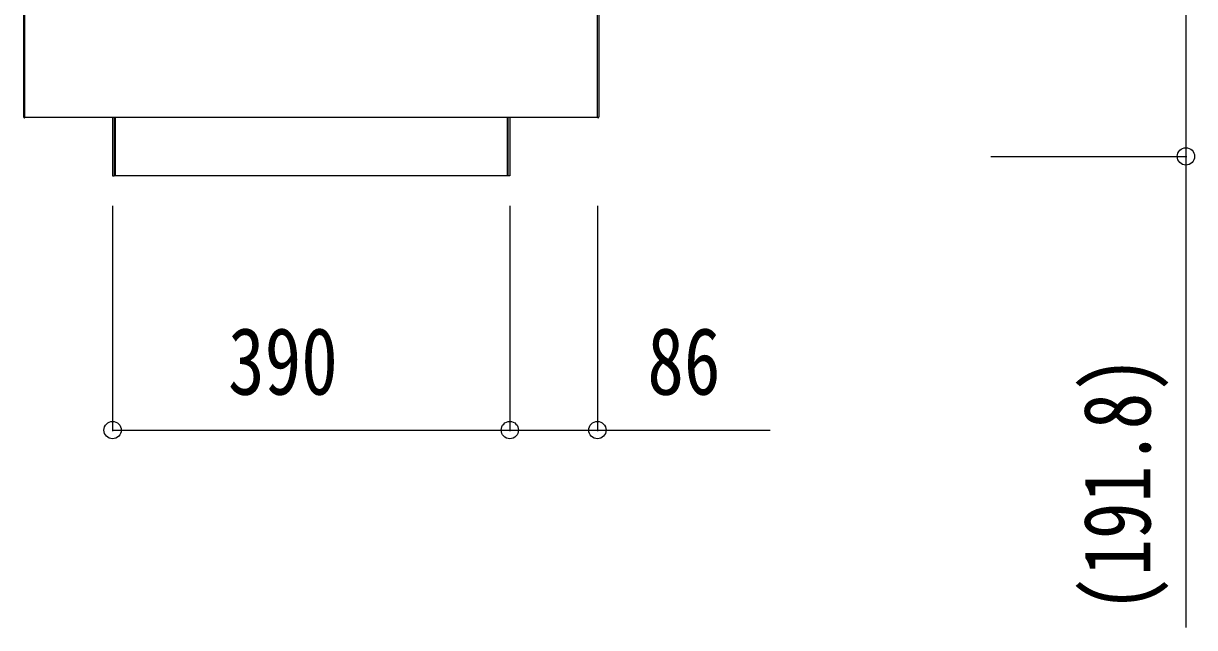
# Model space of a CAD drawing. Units: millimetres, scale not verified. Extents: x -8410 to 8410, y -5940 to 5940.
# Drawn here: x 1504 to 2653, y 1557 to 2150 of the extents above; entities that cross this region are included whole.
import ezdxf
from ezdxf.enums import TextEntityAlignment as Align

# ---------------------------------------------------------------- set-up
doc = ezdxf.new("R2010")
doc.units = ezdxf.units.MM
doc.header["$LTSCALE"] = 30
for name, color, linetype in [('0-3_YKK_13', 4, 'Continuous'), ('0-4_YKK_A1', 4, 'Continuous'), ('0-5_YKK_D', 6, 'Continuous')]:
    doc.layers.add(name, color=color, linetype=linetype)
doc.styles.add('ＭＳ ゴシック', font='')
doc.styles.get('ＭＳ ゴシック').set_extended_font_data('MS Gothic')

msp = doc.modelspace()

# ---------------------------------------------------------------- linework, layer by layer
at = {"layer": '0-3_YKK_13'}
for p, q in [((1503.68, 2189.47), (1503.68, 2058.53)), ((1505.18, 2058.5), (1505.18, 2189.5)), ((2067.18, 2058.5), (2067.18, 2189.5)), ((2068.68, 2189.47), (2068.68, 2058.53)), ((1505.18, 2057.5), (1505.18, 2058.5)), ((1593.18, 2058), (1593.18, 2000.8)), ((1593.68, 2058), (1593.68, 2000.8)), ((1978.68, 2058), (1978.68, 2000.8)), ((1979.18, 2058), (1979.18, 2000.8)), ((2067.18, 2057.5), (2067.18, 2058.5)), ((1504.62, 2057.53), (1505.18, 2057.5)), ((2067.75, 2057.53), (2067.18, 2057.5)), ((1593.68, 2000.8), (1593.18, 2000.8)), ((1978.68, 2000.8), (1979.18, 2000.8))]:
    msp.add_line(p, q, dxfattribs=at)
for points in [[(1591.18, 2058), (1591.18, 2000.5), (1593.18, 2000.5), (1593.18, 2058)], [(1981.18, 2058), (1981.18, 2000.5), (1979.18, 2000.5), (1979.18, 2058)]]:
    msp.add_lwpolyline(points, dxfattribs=at)
for centre, start, end in [((1504.68, 2058.53), 180, 266.5), ((2067.68, 2058.53), 273.5, 0)]:
    msp.add_arc(centre, 1, start, end, dxfattribs=at)
at = {"layer": '0-4_YKK_A1'}
for p, q in [((1505.18, 2058), (2067.18, 2058)), ((1593.68, 2058), (1593.68, 2001)), ((1978.68, 2058), (1978.68, 2001)), ((1593.68, 2001), (1978.68, 2001))]:
    msp.add_line(p, q, dxfattribs=at)
at = {"layer": '0-5_YKK_D'}
for p, q in [((2453.23, 2019.65), (2645.89, 2019.65)), ((1591.18, 1971), (1591.18, 1750)), ((1981.18, 1971), (1981.18, 1750)), ((1981.18, 1971), (1981.18, 1750)), ((2067.18, 1971), (2067.18, 1750)), ((1591.18, 1751), (1981.18, 1751))]:
    msp.add_line(p, q, dxfattribs=at)
for points in [[(2644.89, 2211.5), (2644.89, 2019.65), (2644.89, 1557.25)], [(1981.18, 1751), (2067.18, 1751), (2236.78, 1751)]]:
    msp.add_lwpolyline(points, dxfattribs=at)
for centre in [(2644.89, 2019.65), (1591.18, 1751), (1981.18, 1751), (1981.18, 1751), (2067.18, 1751)]:
    msp.add_circle(centre, 8.5, dxfattribs=at)

# ---------------------------------------------------------------- texts
at = {"layer": '0-5_YKK_D', "style": 'ＭＳ ゴシック', "width": 0.8}
for s, p in [('390', (1704.58, 1766)), ('86', (2116.18, 1766))]:
    msp.add_text(s, height=65.98, dxfattribs=at).set_placement(p, align=Align.BOTTOM_LEFT)
msp.add_text('(191.8)', height=65.98, rotation=90, dxfattribs=at).set_placement((2629.89, 1572.25), align=Align.BOTTOM_LEFT)

doc.saveas('drawing.dxf')
